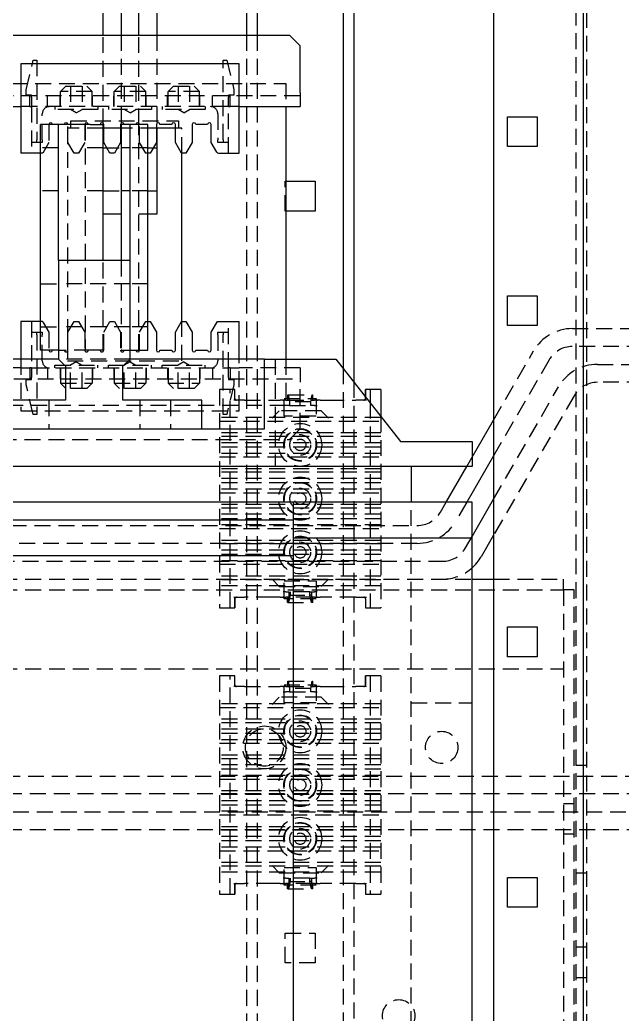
# Model space of a CAD drawing. Header units: millimetres. Extents: x -116965 to 323937, y 291661 to 566926.
# Drawn here: x -11850.1 to -11730, y 325360.9 to 325559.3 of the extents above; entities that cross this region are included whole.
import ezdxf

# ---------------------------------------------------------------- set-up
doc = ezdxf.new("R2010")
doc.units = ezdxf.units.MM
doc.linetypes.add('HIDDEN2', pattern=[4.7625, 3.175, -1.5875])
doc.layers.add('ALPHA', color=255, linetype='Continuous')
doc.layers.add('Pointille_Court', color=40, linetype='HIDDEN2', lineweight=25)

msp = doc.modelspace()

# ---------------------------------------------------------------- linework, layer by layer
at = {"layer": 'ALPHA'}
for p, q in [((-11804.950307, 325645.554828), (-11804.950307, 325556.269113)), ((-11802.80745, 325645.554828), (-11802.80745, 325556.269113)), ((-11785.664593, 325645.554828), (-11785.664593, 325489.800859)), ((-11783.521735, 325645.554828), (-11783.521735, 325487.062764)), ((-11755.664593, 325628.054828), (-11755.664593, 325300.911971)), ((-11737.80745, 325628.054828), (-11737.80745, 325300.911971)), ((-11833.521736, 325556.269113), (-11833.521736, 325585.197685)), ((-11829.950307, 325585.197685), (-11829.950307, 325556.269113)), ((-11826.378879, 325556.269113), (-11826.378879, 325578.054828)), ((-11822.80745, 325578.054828), (-11822.80745, 325556.269113)), ((-12106.378879, 325556.269113), (-11796.378879, 325556.269113)), ((-11796.378879, 325556.269113), (-11794.236022, 325554.126256)), ((-11794.236022, 325544.840542), (-11794.236022, 325554.126256)), ((-11849.950307, 325550.554828), (-11849.950307, 325532.697685)), ((-11806.378879, 325550.554828), (-11849.950307, 325550.554828)), ((-11806.378879, 325532.697685), (-11806.378879, 325550.554828)), ((-11794.236022, 325544.840542), (-11794.236022, 325541.983399)), ((-11888.521736, 325541.983399), (-11849.950307, 325541.983399)), ((-11806.378879, 325541.983399), (-11794.236022, 325541.983399)), ((-11797.093164, 325541.983399), (-11797.093164, 325491.626256)), ((-11752.914593, 325534.019113), (-11752.914593, 325539.947685)), ((-11752.914593, 325539.947685), (-11746.986022, 325539.947685)), ((-11746.986022, 325539.947685), (-11746.986022, 325534.019113)), ((-11846.021736, 325493.411971), (-11846.021736, 325538.411971)), ((-11842.450307, 325538.411971), (-11846.021736, 325538.411971)), ((-11842.450307, 325511.269113), (-11842.450307, 325538.411971)), ((-11840.881236, 325538.411971), (-11842.450307, 325538.411971)), ((-11836.136854, 325538.411971), (-11840.881236, 325538.411971)), ((-11836.136854, 325538.411971), (-11833.521736, 325538.411971)), ((-11833.521736, 325511.269113), (-11833.521736, 325538.411971)), ((-11833.414593, 325537.697685), (-11833.521736, 325537.697685)), ((-11833.414593, 325534.840542), (-11833.414593, 325538.411971)), ((-11830.05745, 325538.411971), (-11830.05745, 325534.840542)), ((-11829.950307, 325537.697685), (-11830.05745, 325537.697685)), ((-11829.950307, 325538.411971), (-11829.950307, 325511.269113)), ((-11829.950307, 325538.411971), (-11829.814662, 325538.411971)), ((-11828.24598, 325538.411971), (-11829.814662, 325538.411971)), ((-11828.164593, 325538.411971), (-11828.24598, 325538.411971)), ((-11824.593164, 325538.411971), (-11828.164593, 325538.411971)), ((-11828.164593, 325511.269113), (-11828.164593, 325538.411971)), ((-11824.593164, 325493.411971), (-11824.593164, 325538.411971)), ((-11822.914593, 325538.411971), (-11822.914593, 325534.840542)), ((-11819.128879, 325537.697685), (-11822.914593, 325537.697685)), ((-11822.80745, 325537.697685), (-11822.80745, 325520.554828)), ((-11819.843164, 325538.411971), (-11822.200307, 325538.411971)), ((-11819.128879, 325534.840542), (-11819.128879, 325538.411971)), ((-11815.771736, 325538.411971), (-11815.771736, 325534.840542)), ((-11812.700307, 325538.411971), (-11815.05745, 325538.411971)), ((-11811.986022, 325534.840542), (-11811.986022, 325538.411971)), ((-11832.177414, 325532.697685), (-11833.414593, 325534.840542)), ((-11830.05745, 325534.840542), (-11831.294629, 325532.697685)), ((-11822.914593, 325534.840542), (-11824.151772, 325532.697685)), ((-11817.8917, 325532.697685), (-11819.128879, 325534.840542)), ((-11815.771736, 325534.840542), (-11817.008915, 325532.697685)), ((-11810.851941, 325532.876256), (-11811.986022, 325534.840542)), ((-11746.986022, 325534.019113), (-11752.914593, 325534.019113)), ((-11846.021736, 325532.697685), (-11849.950307, 325532.697685)), ((-11831.294629, 325532.697685), (-11832.177414, 325532.697685)), ((-11824.151772, 325532.697685), (-11824.593164, 325532.697685)), ((-11817.008915, 325532.697685), (-11817.8917, 325532.697685)), ((-11817.80745, 325499.126256), (-11817.80745, 325532.697685)), ((-11810.542646, 325532.697685), (-11806.378879, 325532.697685)), ((-11797.093164, 325527.090542), (-11791.271735, 325527.090542)), ((-11791.271735, 325527.090542), (-11791.271735, 325521.161971)), ((-11829.950307, 325520.554828), (-11833.521736, 325520.554828)), ((-11822.80745, 325520.554828), (-11824.593164, 325520.554828)), ((-11791.271735, 325521.161971), (-11797.093164, 325521.161971)), ((-11842.450307, 325511.269113), (-11842.450307, 325491.626256)), ((-11828.164593, 325511.269113), (-11842.450307, 325511.269113)), ((-11828.164593, 325491.626256), (-11828.164593, 325511.269113)), ((-11752.914593, 325498.304828), (-11752.914593, 325504.233399)), ((-11752.914593, 325504.233399), (-11746.986022, 325504.233399)), ((-11746.986022, 325504.233399), (-11746.986022, 325498.304828)), ((-11849.950307, 325499.126256), (-11849.950307, 325491.626256)), ((-11846.021736, 325499.126256), (-11849.950307, 325499.126256)), ((-11824.593164, 325499.126256), (-11824.151772, 325499.126256)), ((-11824.151772, 325499.126256), (-11822.914593, 325496.983399)), ((-11819.128879, 325496.983399), (-11817.8917, 325499.126256)), ((-11817.8917, 325499.126256), (-11817.008915, 325499.126256)), ((-11817.008915, 325499.126256), (-11815.771736, 325496.983399)), ((-11811.986022, 325496.983399), (-11810.748842, 325499.126256)), ((-11810.748842, 325499.126256), (-11806.378879, 325499.126256)), ((-11806.378879, 325491.626256), (-11806.378879, 325499.126256)), ((-11746.986022, 325498.304828), (-11752.914593, 325498.304828)), ((-11822.914593, 325496.983399), (-11822.914593, 325493.411971)), ((-11819.128879, 325493.411971), (-11819.128879, 325496.983399)), ((-11815.771736, 325496.983399), (-11815.771736, 325493.411971)), ((-11811.986022, 325493.411971), (-11811.986022, 325496.983399)), ((-11842.450307, 325491.626256), (-11869.236022, 325491.626256)), ((-11842.450307, 325493.411971), (-11846.021736, 325493.411971)), ((-11842.450307, 325491.626256), (-11841.021736, 325490.197685)), ((-11829.593164, 325490.197685), (-11828.164593, 325491.626256)), ((-11828.164593, 325493.411971), (-11824.593164, 325493.411971)), ((-11801.378879, 325491.626256), (-11828.164593, 325491.626256)), ((-11822.200307, 325493.411971), (-11819.843164, 325493.411971)), ((-11815.05745, 325493.411971), (-11812.700307, 325493.411971)), ((-11801.378879, 325477.697685), (-11801.378879, 325491.626256)), ((-11801.378879, 325491.626256), (-11787.093164, 325491.626256)), ((-11787.093164, 325491.626256), (-11774.236022, 325475.197685)), ((-11841.021736, 325490.197685), (-11841.021736, 325483.411971)), ((-11829.593164, 325483.411971), (-11829.593164, 325490.197685)), ((-11781.208343, 325484.106762), (-11781.208343, 325485.554828)), ((-11780.30745, 325485.554828), (-11781.208343, 325485.554828)), ((-11778.164593, 325485.554828), (-11780.30745, 325485.554828)), ((-11780.30745, 325485.554828), (-11780.30745, 325482.955621)), ((-11778.164593, 325485.554828), (-11778.164593, 325480.217526)), ((-11841.021736, 325483.411971), (-11856.736022, 325483.411971)), ((-11813.878879, 325483.411971), (-11829.593164, 325483.411971)), ((-11813.878879, 325477.697685), (-11813.878879, 325483.411971)), ((-11869.236022, 325477.697685), (-11801.378879, 325477.697685)), ((-11759.950307, 325472.020941), (-11755.664593, 325479.444016)), ((-11774.236022, 325475.197685), (-11759.950307, 325475.197685)), ((-11759.950307, 325475.197685), (-11759.950307, 325470.197685)), ((-11755.664593, 325472.301159), (-11761.002965, 325463.054828)), ((-11772.093164, 325470.197685), (-12144.950307, 325470.197685)), ((-11772.093164, 325470.197685), (-11772.093164, 325463.054828)), ((-11759.950307, 325470.197685), (-11772.093164, 325470.197685)), ((-11765.126895, 325463.054828), (-11761.002965, 325470.197685)), ((-11795.664593, 325463.054828), (-12121.378879, 325463.054828)), ((-11759.950307, 325463.054828), (-11795.664593, 325463.054828)), ((-11795.664593, 325463.054828), (-11795.664593, 325455.911971)), ((-11759.950307, 325456.21783), (-11755.664593, 325463.640905)), ((-11759.950307, 325455.911971), (-11759.950307, 325463.054828)), ((-11795.664593, 325459.483399), (-12121.378879, 325459.483399)), ((-11759.950307, 325455.911971), (-11795.664593, 325455.911971)), ((-11795.664593, 325455.911971), (-11795.664593, 325327.340542)), ((-11759.950307, 325327.340542), (-11759.950307, 325455.911971)), ((-11755.664593, 325456.498048), (-11758.168028, 325452.161971)), ((-11795.664593, 325452.340542), (-12121.378879, 325452.340542)), ((-11759.950307, 325447.697685), (-11755.664593, 325447.697685)), ((-11752.914593, 325438.161971), (-11746.986022, 325438.161971)), ((-11752.914593, 325432.233399), (-11752.914593, 325438.161971)), ((-11746.986022, 325438.161971), (-11746.986022, 325432.233399)), ((-11746.986022, 325432.233399), (-11752.914593, 325432.233399)), ((-11752.914593, 325382.233399), (-11752.914593, 325388.161971)), ((-11752.914593, 325388.161971), (-11746.986022, 325388.161971)), ((-11746.986022, 325388.161971), (-11746.986022, 325382.233399)), ((-11746.986022, 325382.233399), (-11752.914593, 325382.233399))]:
    msp.add_line(p, q, dxfattribs=at)
for centre, radius, start, end in [((-11843.986022, 325538.411971), 0.357143, 0, 180), ((-11840.914593, 325538.411971), 0.357143, 0, 180), ((-11836.843164, 325538.411971), 0.357143, 0, 180), ((-11833.771736, 325538.411971), 0.357143, 0, 180), ((-11829.700307, 325538.411971), 0.357143, 0, 180), ((-11826.628879, 325538.411971), 0.357143, 0, 180), ((-11822.55745, 325538.411971), 0.357143, 0, 180), ((-11819.486022, 325538.411971), 0.357143, 0, 180), ((-11815.414593, 325538.411971), 0.357143, 0, 180), ((-11812.343164, 325538.411971), 0.357143, 0, 180), ((-11810.542646, 325533.054828), 0.357143, 210, 270), ((-11843.986022, 325493.411971), 0.357143, 180, 0), ((-11826.628879, 325493.411971), 0.357143, 180, 0), ((-11822.55745, 325493.411971), 0.357143, 180, 0), ((-11819.486022, 325493.411971), 0.357143, 180, 0), ((-11815.414593, 325493.411971), 0.357143, 180, 0), ((-11812.343164, 325493.411971), 0.357143, 180, 0), ((-11765.900398, 325456.626256), 8.928571, 311.79060029, 330)]:
    msp.add_arc(centre, radius, start, end, dxfattribs=at)
at = {"layer": 'Pointille_Court'}
for p, q in [((-11739.236022, 325628.054828), (-11739.236022, 325358.054828)), ((-11737.093164, 325271.983399), (-11737.093164, 325626.983399)), ((-11833.521736, 325538.411971), (-11833.521736, 325556.269113)), ((-11829.950307, 325556.269113), (-11829.950307, 325538.411971)), ((-11826.378879, 325538.411971), (-11826.378879, 325556.269113)), ((-11822.80745, 325556.269113), (-11822.80745, 325537.697685)), ((-11804.950307, 325556.269113), (-11804.950307, 325253.411971)), ((-11802.80745, 325556.269113), (-11802.80745, 325253.411971)), ((-11848.878879, 325545.340542), (-11847.450307, 325551.269113)), ((-11847.450307, 325551.269113), (-11846.736022, 325551.269113)), ((-11846.736022, 325551.269113), (-11846.736022, 325535.346193)), ((-11809.593164, 325535.352986), (-11809.593164, 325551.269113)), ((-11809.593164, 325551.269113), (-11808.878879, 325551.269113)), ((-11808.878879, 325551.269113), (-11807.450307, 325545.340542)), ((-11861.378879, 325546.626256), (-11797.093164, 325546.626256)), ((-11848.878879, 325544.269113), (-11848.878879, 325545.340542)), ((-11840.950307, 325546.090542), (-11842.021736, 325545.019113)), ((-11842.021736, 325541.983399), (-11842.021736, 325545.019113)), ((-11835.736022, 325545.019113), (-11842.021736, 325545.019113)), ((-11840.950307, 325546.090542), (-11836.80745, 325546.090542)), ((-11840.021736, 325546.090542), (-11840.021736, 325541.983399)), ((-11837.736022, 325546.090542), (-11837.736022, 325541.983399)), ((-11836.80745, 325546.090542), (-11835.736022, 325545.019113)), ((-11835.736022, 325541.983399), (-11835.736022, 325545.019113)), ((-11830.236022, 325546.090542), (-11831.30745, 325545.019113)), ((-11831.30745, 325541.983399), (-11831.30745, 325545.019113)), ((-11825.021736, 325545.019113), (-11831.30745, 325545.019113)), ((-11830.236022, 325546.090542), (-11826.093164, 325546.090542)), ((-11829.30745, 325546.090542), (-11829.30745, 325541.983399)), ((-11827.021736, 325546.090542), (-11827.021736, 325541.983399)), ((-11826.093164, 325546.090542), (-11825.021736, 325545.019113)), ((-11825.021736, 325541.983399), (-11825.021736, 325545.019113)), ((-11819.521736, 325546.090542), (-11820.593164, 325545.019113)), ((-11820.593164, 325541.983399), (-11820.593164, 325545.019113)), ((-11814.30745, 325545.019113), (-11820.593164, 325545.019113)), ((-11819.521736, 325546.090542), (-11815.378879, 325546.090542)), ((-11818.593164, 325546.090542), (-11818.593164, 325541.983399)), ((-11816.30745, 325546.090542), (-11816.30745, 325541.983399)), ((-11815.378879, 325546.090542), (-11814.30745, 325545.019113)), ((-11814.30745, 325541.983399), (-11814.30745, 325545.019113)), ((-11807.450307, 325545.340542), (-11807.450307, 325544.269113)), ((-11797.093164, 325546.626256), (-11797.093164, 325541.983399)), ((-11794.236022, 325544.126256), (-12108.521736, 325544.126256)), ((-11847.80745, 325544.269113), (-11848.878879, 325544.269113)), ((-11848.164593, 325541.983399), (-11848.164593, 325544.126256)), ((-11847.80745, 325543.902267), (-11847.80745, 325544.269113)), ((-11847.80745, 325543.902267), (-11847.80745, 325541.983399)), ((-11844.593164, 325541.983399), (-11844.593164, 325544.126256)), ((-11842.093164, 325541.983399), (-11842.093164, 325544.126256)), ((-11835.664593, 325541.983399), (-11835.664593, 325544.126256)), ((-11831.378879, 325541.983399), (-11831.378879, 325544.126256)), ((-11824.950307, 325541.983399), (-11824.950307, 325544.126256)), ((-11820.664593, 325541.983399), (-11820.664593, 325544.126256)), ((-11814.236022, 325541.983399), (-11814.236022, 325544.126256)), ((-11811.736022, 325541.983399), (-11811.736022, 325544.126256)), ((-11807.450307, 325544.269113), (-11808.521736, 325544.269113)), ((-11808.521736, 325544.269113), (-11808.521736, 325543.902267)), ((-11808.521736, 325541.983399), (-11808.521736, 325543.902267)), ((-11808.164593, 325541.983399), (-11808.164593, 325544.126256)), ((-11848.164593, 325541.983399), (-11849.950307, 325541.983399)), ((-11848.164593, 325541.983399), (-11848.139347, 325541.983399)), ((-11848.139347, 325541.983399), (-11847.80745, 325541.983399)), ((-11847.80745, 325541.983399), (-11847.80745, 325532.697685)), ((-11808.521736, 325541.983399), (-11847.80745, 325541.983399)), ((-11843.164593, 325541.983399), (-11843.164593, 325541.447685)), ((-11834.593164, 325541.447685), (-11843.164593, 325541.447685)), ((-11838.878879, 325540.760987), (-11840.021736, 325541.447685)), ((-11838.878879, 325540.760987), (-11837.736022, 325541.447685)), ((-11834.593164, 325541.983399), (-11834.593164, 325541.447685)), ((-11832.450307, 325541.983399), (-11832.450307, 325541.447685)), ((-11823.878879, 325541.447685), (-11832.450307, 325541.447685)), ((-11828.164593, 325540.760987), (-11829.30745, 325541.447685)), ((-11828.164593, 325540.760987), (-11827.021736, 325541.447685)), ((-11823.878879, 325541.983399), (-11823.878879, 325541.447685)), ((-11821.736022, 325541.983399), (-11821.736022, 325541.447685)), ((-11813.164593, 325541.447685), (-11821.736022, 325541.447685)), ((-11817.450307, 325540.760987), (-11818.593164, 325541.447685)), ((-11817.450307, 325540.760987), (-11816.30745, 325541.447685)), ((-11813.164593, 325541.983399), (-11813.164593, 325541.447685)), ((-11808.521736, 325532.697685), (-11808.521736, 325541.983399)), ((-11808.521736, 325541.983399), (-11808.189839, 325541.983399)), ((-11808.189839, 325541.983399), (-11808.164593, 325541.983399)), ((-11806.378879, 325541.983399), (-11808.164593, 325541.983399)), ((-11845.664593, 325535.35756), (-11845.664593, 325540.554828)), ((-11839.950307, 325537.697685), (-11839.950307, 325539.126256)), ((-11839.950307, 325539.126256), (-11818.521736, 325539.126256)), ((-11818.521736, 325539.126256), (-11818.521736, 325537.697685)), ((-11810.664593, 325540.554828), (-11810.664593, 325535.35756)), ((-11844.343164, 325538.411971), (-11844.343164, 325534.840542)), ((-11839.950307, 325537.697685), (-11840.664593, 325537.697685)), ((-11840.664593, 325537.697685), (-11840.664593, 325491.269113)), ((-11840.55745, 325534.840542), (-11840.55745, 325538.411971)), ((-11833.521736, 325537.697685), (-11839.950307, 325537.697685)), ((-11837.200307, 325538.411971), (-11837.200307, 325534.840542)), ((-11837.093164, 325538.411971), (-11837.093164, 325493.411971)), ((-11830.05745, 325537.697685), (-11833.414593, 325537.697685)), ((-11822.914593, 325537.697685), (-11829.950307, 325537.697685)), ((-11826.378879, 325493.411971), (-11826.378879, 325538.411971)), ((-11826.271736, 325534.840542), (-11826.271736, 325538.411971)), ((-11818.521736, 325537.697685), (-11819.128879, 325537.697685)), ((-11817.80745, 325537.697685), (-11818.521736, 325537.697685)), ((-11817.80745, 325532.697685), (-11817.80745, 325537.697685)), ((-11846.736022, 325534.840542), (-11846.736022, 325535.346193)), ((-11845.664593, 325535.35756), (-11845.664593, 325534.840542)), ((-11810.664593, 325534.840542), (-11810.664593, 325535.35756)), ((-11809.593164, 325535.352986), (-11809.593164, 325534.840542)), ((-11845.664593, 325534.840542), (-11847.80745, 325534.840542)), ((-11842.450307, 325533.769113), (-11846.021736, 325533.769113)), ((-11844.343164, 325534.840542), (-11845.580344, 325532.697685)), ((-11839.320271, 325532.697685), (-11840.55745, 325534.840542)), ((-11837.200307, 325534.840542), (-11838.437486, 325532.697685)), ((-11833.521736, 325533.769113), (-11837.093164, 325533.769113)), ((-11833.521736, 325533.769113), (-11829.950307, 325533.769113)), ((-11828.164593, 325533.769113), (-11829.950307, 325533.769113)), ((-11824.593164, 325533.769113), (-11828.164593, 325533.769113)), ((-11825.034557, 325532.697685), (-11826.271736, 325534.840542)), ((-11824.593164, 325533.769113), (-11822.80745, 325533.769113)), ((-11808.521736, 325534.840542), (-11810.664593, 325534.840542)), ((-11845.580344, 325532.697685), (-11846.021736, 325532.697685)), ((-11838.437486, 325532.697685), (-11839.320271, 325532.697685)), ((-11824.593164, 325532.697685), (-11825.034557, 325532.697685)), ((-11842.450307, 325525.197685), (-11846.021736, 325525.197685)), ((-11833.521736, 325525.197685), (-11837.093164, 325525.197685)), ((-11833.521736, 325525.197685), (-11829.950307, 325525.197685)), ((-11828.164593, 325525.197685), (-11829.950307, 325525.197685)), ((-11824.593164, 325525.197685), (-11828.164593, 325525.197685)), ((-11824.593164, 325525.197685), (-11822.80745, 325525.197685)), ((-11797.200307, 325527.090542), (-11797.093164, 325527.090542)), ((-11797.200307, 325521.161971), (-11797.200307, 325527.090542)), ((-11824.593164, 325520.554828), (-11826.378879, 325520.554828)), ((-11797.093164, 325521.161971), (-11797.200307, 325521.161971)), ((-11833.521736, 325493.411971), (-11833.521736, 325511.269113)), ((-11829.950307, 325511.269113), (-11829.950307, 325493.411971)), ((-11846.021736, 325506.626256), (-11842.450307, 325506.626256)), ((-11828.164593, 325506.626256), (-11842.450307, 325506.626256)), ((-11824.593164, 325506.626256), (-11828.164593, 325506.626256)), ((-11847.80745, 325499.126256), (-11847.80745, 325489.840542)), ((-11845.78654, 325499.126256), (-11846.021736, 325499.126256)), ((-11846.021736, 325498.054828), (-11842.450307, 325498.054828)), ((-11845.477245, 325498.947685), (-11844.343164, 325496.983399)), ((-11828.164593, 325498.054828), (-11842.450307, 325498.054828)), ((-11840.55745, 325496.983399), (-11839.320271, 325499.126256)), ((-11839.320271, 325499.126256), (-11838.437486, 325499.126256)), ((-11838.437486, 325499.126256), (-11837.200307, 325496.983399)), ((-11833.414593, 325496.983399), (-11832.177414, 325499.126256)), ((-11832.177414, 325499.126256), (-11831.294629, 325499.126256)), ((-11831.294629, 325499.126256), (-11830.05745, 325496.983399)), ((-11824.593164, 325498.054828), (-11828.164593, 325498.054828)), ((-11826.271736, 325496.983399), (-11825.034557, 325499.126256)), ((-11825.034557, 325499.126256), (-11824.593164, 325499.126256)), ((-11817.80745, 325491.269113), (-11817.80745, 325499.126256)), ((-11808.521736, 325489.840542), (-11808.521736, 325499.126256)), ((-11739.970919, 325497.697685), (-11716.378879, 325497.697685)), ((-11847.80745, 325496.983399), (-11845.664593, 325496.983399)), ((-11846.736022, 325496.470955), (-11846.736022, 325496.983399)), ((-11846.736022, 325496.470955), (-11846.736022, 325480.554828)), ((-11845.664593, 325496.983399), (-11845.664593, 325496.466381)), ((-11845.664593, 325491.269113), (-11845.664593, 325496.466381)), ((-11844.343164, 325496.983399), (-11844.343164, 325493.411971)), ((-11840.55745, 325493.411971), (-11840.55745, 325496.983399)), ((-11837.200307, 325496.983399), (-11837.200307, 325493.411971)), ((-11833.414593, 325493.411971), (-11833.414593, 325496.983399)), ((-11830.05745, 325496.983399), (-11830.05745, 325493.411971)), ((-11826.271736, 325493.411971), (-11826.271736, 325496.983399)), ((-11810.664593, 325496.983399), (-11808.521736, 325496.983399)), ((-11810.664593, 325496.466381), (-11810.664593, 325496.983399)), ((-11810.664593, 325496.466381), (-11810.664593, 325491.269113)), ((-11809.593164, 325496.983399), (-11809.593164, 325496.477749)), ((-11809.593164, 325480.554828), (-11809.593164, 325496.477749)), ((-11716.378879, 325494.126256), (-11739.970919, 325494.126256)), ((-11849.950307, 325491.626256), (-11849.950307, 325481.269113)), ((-11842.450307, 325493.411971), (-11840.881236, 325493.411971)), ((-11828.164593, 325491.626256), (-11842.450307, 325491.626256)), ((-11836.136854, 325493.411971), (-11840.881236, 325493.411971)), ((-11833.521736, 325493.411971), (-11836.136854, 325493.411971)), ((-11829.814662, 325493.411971), (-11829.950307, 325493.411971)), ((-11829.814662, 325493.411971), (-11828.24598, 325493.411971)), ((-11828.24598, 325493.411971), (-11828.164593, 325493.411971)), ((-11806.378879, 325481.269113), (-11806.378879, 325491.626256)), ((-11799.236022, 325491.626256), (-11799.236022, 325470.197685)), ((-11797.093164, 325491.626256), (-11797.093164, 325482.340542)), ((-11755.664593, 325479.444016), (-11747.703289, 325493.233399)), ((-11744.610341, 325491.447685), (-11755.664593, 325472.301159)), ((-11849.950307, 325489.840542), (-11888.521736, 325489.840542)), ((-11849.950307, 325489.840542), (-11848.164593, 325489.840542)), ((-11848.139347, 325489.840542), (-11848.164593, 325489.840542)), ((-11848.164593, 325489.840542), (-11848.164593, 325487.697685)), ((-11847.80745, 325489.840542), (-11848.139347, 325489.840542)), ((-11847.80745, 325489.840542), (-11847.80745, 325487.921674)), ((-11847.80745, 325489.840542), (-11808.521736, 325489.840542)), ((-11844.593164, 325489.840542), (-11844.593164, 325487.697685)), ((-11843.164593, 325489.840542), (-11843.164593, 325490.376256)), ((-11843.164593, 325490.376256), (-11834.593164, 325490.376256)), ((-11842.093164, 325489.840542), (-11842.093164, 325487.697685)), ((-11842.021736, 325489.840542), (-11842.021736, 325486.804828)), ((-11840.664593, 325491.269113), (-11817.80745, 325491.269113)), ((-11838.878879, 325491.062954), (-11840.021736, 325490.376256)), ((-11840.021736, 325485.733399), (-11840.021736, 325489.840542)), ((-11838.878879, 325491.062954), (-11837.736022, 325490.376256)), ((-11837.736022, 325485.733399), (-11837.736022, 325489.840542)), ((-11835.736022, 325489.840542), (-11835.736022, 325486.804828)), ((-11835.664593, 325489.840542), (-11835.664593, 325487.697685)), ((-11834.593164, 325489.840542), (-11834.593164, 325490.376256)), ((-11832.450307, 325489.840542), (-11832.450307, 325490.376256)), ((-11832.450307, 325490.376256), (-11823.878879, 325490.376256)), ((-11831.378879, 325489.840542), (-11831.378879, 325487.697685)), ((-11831.30745, 325489.840542), (-11831.30745, 325486.804828)), ((-11828.164593, 325491.062954), (-11829.30745, 325490.376256)), ((-11829.30745, 325485.733399), (-11829.30745, 325489.840542)), ((-11828.164593, 325491.062954), (-11827.021736, 325490.376256)), ((-11827.021736, 325485.733399), (-11827.021736, 325489.840542)), ((-11825.021736, 325489.840542), (-11825.021736, 325486.804828)), ((-11824.950307, 325489.840542), (-11824.950307, 325487.697685)), ((-11823.878879, 325489.840542), (-11823.878879, 325490.376256)), ((-11821.736022, 325489.840542), (-11821.736022, 325490.376256)), ((-11821.736022, 325490.376256), (-11813.164593, 325490.376256)), ((-11820.664593, 325489.840542), (-11820.664593, 325487.697685)), ((-11820.593164, 325489.840542), (-11820.593164, 325486.804828)), ((-11817.450307, 325491.062954), (-11818.593164, 325490.376256)), ((-11818.593164, 325485.733399), (-11818.593164, 325489.840542)), ((-11817.450307, 325491.062954), (-11816.30745, 325490.376256)), ((-11816.30745, 325485.733399), (-11816.30745, 325489.840542)), ((-11814.30745, 325489.840542), (-11814.30745, 325486.804828)), ((-11814.236022, 325489.840542), (-11814.236022, 325487.697685)), ((-11813.164593, 325489.840542), (-11813.164593, 325490.376256)), ((-11811.736022, 325489.840542), (-11811.736022, 325487.697685)), ((-11808.189839, 325489.840542), (-11808.521736, 325489.840542)), ((-11808.521736, 325487.921674), (-11808.521736, 325489.840542)), ((-11808.164593, 325489.840542), (-11808.189839, 325489.840542)), ((-11808.164593, 325489.840542), (-11806.378879, 325489.840542)), ((-11808.164593, 325489.840542), (-11808.164593, 325487.697685)), ((-11794.236022, 325489.840542), (-11806.378879, 325489.840542)), ((-11794.236022, 325489.840542), (-11794.236022, 325486.983399)), ((-11785.664593, 325489.800859), (-11785.664593, 325253.411971)), ((-11734.970919, 325490.554828), (-11716.378879, 325490.554828)), ((-12108.521736, 325487.697685), (-11794.236022, 325487.697685)), ((-11848.878879, 325487.554828), (-11847.80745, 325487.554828)), ((-11848.878879, 325486.483399), (-11848.878879, 325487.554828)), ((-11847.80745, 325487.554828), (-11847.80745, 325487.921674)), ((-11808.521736, 325487.921674), (-11808.521736, 325487.554828)), ((-11808.521736, 325487.554828), (-11807.450307, 325487.554828)), ((-11807.450307, 325487.554828), (-11807.450307, 325486.483399)), ((-11847.450307, 325480.554828), (-11848.878879, 325486.483399)), ((-11840.950307, 325485.733399), (-11842.021736, 325486.804828)), ((-11842.021736, 325486.804828), (-11835.736022, 325486.804828)), ((-11836.80745, 325485.733399), (-11840.950307, 325485.733399)), ((-11836.80745, 325485.733399), (-11835.736022, 325486.804828)), ((-11830.236022, 325485.733399), (-11831.30745, 325486.804828)), ((-11831.30745, 325486.804828), (-11825.021736, 325486.804828)), ((-11826.093164, 325485.733399), (-11830.236022, 325485.733399)), ((-11826.093164, 325485.733399), (-11825.021736, 325486.804828)), ((-11819.521736, 325485.733399), (-11820.593164, 325486.804828)), ((-11820.593164, 325486.804828), (-11814.30745, 325486.804828)), ((-11815.378879, 325485.733399), (-11819.521736, 325485.733399)), ((-11815.378879, 325485.733399), (-11814.30745, 325486.804828)), ((-11810.30745, 325485.554828), (-11810.30745, 325441.983399)), ((-11808.164593, 325485.554828), (-11810.30745, 325485.554828)), ((-11807.450307, 325486.483399), (-11808.878879, 325480.554828)), ((-11808.164593, 325441.983399), (-11808.164593, 325485.554828)), ((-11807.263699, 325485.554828), (-11808.164593, 325485.554828)), ((-11807.264593, 325483.769113), (-11807.264593, 325485.554828)), ((-11807.263699, 325483.743867), (-11807.263699, 325485.554828)), ((-11794.236022, 325477.697685), (-11794.236022, 325486.983399)), ((-11783.521735, 325487.062764), (-11783.521735, 325253.411971)), ((-11781.20745, 325485.554828), (-11781.20745, 325483.769113)), ((-11755.664593, 325463.640905), (-11742.703289, 325486.090542)), ((-11716.378879, 325486.983399), (-11734.970919, 325486.983399)), ((-11807.263699, 325483.411971), (-11807.263699, 325483.743867)), ((-11797.450307, 325483.769113), (-11791.021735, 325483.769113)), ((-11797.450307, 325480.197685), (-11797.450307, 325483.769113)), ((-11796.683226, 325483.411971), (-11796.683226, 325484.483399)), ((-11796.683226, 325484.483399), (-11796.636642, 325484.483399)), ((-11796.636642, 325484.483399), (-11791.8354, 325484.483399)), ((-11796.636642, 325484.483399), (-11796.378878, 325483.054828)), ((-11792.093164, 325483.054828), (-11791.8354, 325484.483399)), ((-11791.8354, 325484.483399), (-11791.788816, 325484.483399)), ((-11791.788816, 325484.483399), (-11791.788816, 325483.411971)), ((-11791.021735, 325483.769113), (-11791.021735, 325480.197685)), ((-11781.208343, 325483.743867), (-11781.208343, 325484.106762)), ((-11781.208343, 325483.411971), (-11781.208343, 325483.743867)), ((-11739.610341, 325484.304828), (-11755.664593, 325456.498048)), ((-11797.093164, 325482.340542), (-11861.378879, 325482.340542)), ((-11844.378879, 325483.411971), (-11844.378879, 325477.697685)), ((-11826.236022, 325483.411971), (-11826.236022, 325477.697685)), ((-11820.093164, 325483.411971), (-11820.093164, 325477.697685)), ((-11805.334262, 325483.411971), (-11807.46538, 325483.411971)), ((-11805.334262, 325483.411971), (-11799.850725, 325483.411971)), ((-11799.850725, 325483.411971), (-11798.423024, 325483.411971)), ((-11798.423024, 325483.411971), (-11798.23979, 325483.411971)), ((-11797.704402, 325483.411971), (-11798.23979, 325483.411971)), ((-11797.704402, 325483.411971), (-11797.606092, 325483.411971)), ((-11797.070884, 325483.411971), (-11797.606092, 325483.411971)), ((-11797.093164, 325482.340542), (-11797.070884, 325482.340542)), ((-11797.070884, 325483.411971), (-11796.683226, 325483.411971)), ((-11796.378878, 325482.340542), (-11797.070884, 325482.340542)), ((-11796.683226, 325483.411971), (-11791.788816, 325483.411971)), ((-11792.093164, 325483.054828), (-11796.378878, 325483.054828)), ((-11796.378878, 325483.054828), (-11796.378878, 325482.340542)), ((-11796.378878, 325482.340542), (-11792.093164, 325482.340542)), ((-11792.093164, 325482.340542), (-11792.093164, 325483.054828)), ((-11791.401158, 325482.340542), (-11792.093164, 325482.340542)), ((-11791.788816, 325483.411971), (-11791.401158, 325483.411971)), ((-11790.86595, 325483.411971), (-11791.401158, 325483.411971)), ((-11791.401158, 325482.340542), (-11790.86595, 325482.340542)), ((-11790.86595, 325483.411971), (-11790.76764, 325483.411971)), ((-11790.232252, 325483.411971), (-11790.76764, 325483.411971)), ((-11790.232252, 325483.411971), (-11790.049019, 325483.411971)), ((-11790.049019, 325483.411971), (-11788.621317, 325483.411971)), ((-11788.621317, 325483.411971), (-11783.13778, 325483.411971)), ((-11781.006662, 325483.411971), (-11783.13778, 325483.411971)), ((-11780.30745, 325482.955621), (-11780.30745, 325441.983399)), ((-11849.950307, 325481.269113), (-11806.378879, 325481.269113)), ((-11846.736022, 325480.554828), (-11847.450307, 325480.554828)), ((-11778.164593, 325479.947685), (-11810.30745, 325479.947685)), ((-11808.878879, 325480.554828), (-11809.593164, 325480.554828)), ((-11798.423024, 325481.268243), (-11799.850725, 325479.840542)), ((-11790.05076, 325481.269113), (-11798.421283, 325481.269113)), ((-11791.021735, 325480.197685), (-11797.450307, 325480.197685)), ((-11788.621317, 325479.840542), (-11790.049019, 325481.268243)), ((-11778.164593, 325480.217526), (-11778.164593, 325441.983399)), ((-11810.30745, 325479.233399), (-11778.164593, 325479.233399)), ((-11794.236022, 325477.697685), (-11796.378879, 325475.554828)), ((-11778.164593, 325476.876256), (-11810.30745, 325476.876256)), ((-11778.164593, 325476.161971), (-11810.30745, 325476.161971)), ((-12106.378879, 325475.554828), (-11796.378879, 325475.554828)), ((-11778.164593, 325474.924791), (-11810.30745, 325474.924791)), ((-11778.164593, 325474.042007), (-11810.30745, 325474.042007)), ((-11778.164593, 325472.804828), (-11810.30745, 325472.804828)), ((-11810.30745, 325472.090542), (-11778.164593, 325472.090542)), ((-11761.002965, 325470.197685), (-11759.950307, 325472.020941)), ((-11778.164593, 325469.733399), (-11810.30745, 325469.733399)), ((-11778.164593, 325469.019113), (-11810.30745, 325469.019113)), ((-11778.164593, 325467.781934), (-11810.30745, 325467.781934)), ((-11778.164593, 325466.89915), (-11810.30745, 325466.89915)), ((-11778.164593, 325465.661971), (-11810.30745, 325465.661971)), ((-11810.30745, 325464.947685), (-11778.164593, 325464.947685)), ((-11778.164593, 325462.590542), (-11810.30745, 325462.590542)), ((-11778.164593, 325461.876256), (-11810.30745, 325461.876256)), ((-11772.093164, 325320.197685), (-11772.093164, 325463.054828)), ((-11766.260976, 325461.090542), (-11765.126895, 325463.054828)), ((-11761.002965, 325463.054828), (-11763.168028, 325459.304828)), ((-11778.164593, 325460.639077), (-11810.30745, 325460.639077)), ((-11778.164593, 325459.756293), (-11810.30745, 325459.756293)), ((-11899.593164, 325458.411971), (-11770.900398, 325458.411971)), ((-11778.164593, 325458.519113), (-11810.30745, 325458.519113)), ((-11810.30745, 325457.804828), (-11778.164593, 325457.804828)), ((-11761.260976, 325453.947685), (-11759.950307, 325456.21783)), ((-11770.900398, 325454.840542), (-11899.593164, 325454.840542)), ((-11778.164593, 325455.447685), (-11810.30745, 325455.447685)), ((-11778.164593, 325454.733399), (-11810.30745, 325454.733399)), ((-11778.164593, 325453.49622), (-11810.30745, 325453.49622)), ((-11778.164593, 325452.613435), (-11810.30745, 325452.613435)), ((-11906.736022, 325451.269113), (-11765.900398, 325451.269113)), ((-11778.164593, 325451.376256), (-11810.30745, 325451.376256)), ((-11810.30745, 325450.661971), (-11778.164593, 325450.661971)), ((-11778.164593, 325448.304828), (-11810.30745, 325448.304828)), ((-12168.164593, 325447.697685), (-11759.950307, 325447.697685)), ((-11778.164593, 325447.590542), (-11810.30745, 325447.590542)), ((-11778.164593, 325446.353363), (-11810.30745, 325446.353363)), ((-11799.850725, 325447.697685), (-11798.423024, 325446.269984)), ((-11798.421283, 325446.269113), (-11790.05076, 325446.269113)), ((-11797.450307, 325447.340542), (-11791.021735, 325447.340542)), ((-11797.450307, 325443.769113), (-11797.450307, 325447.340542)), ((-11791.021735, 325447.340542), (-11791.021735, 325443.769113)), ((-11790.049019, 325446.269984), (-11788.621317, 325447.697685)), ((-11755.664593, 325447.697685), (-11741.736022, 325447.697685)), ((-11741.736022, 325445.554828), (-11741.736022, 325447.697685)), ((-12168.164593, 325445.554828), (-11741.736022, 325445.554828)), ((-11807.46538, 325444.126256), (-11805.334262, 325444.126256)), ((-11807.263699, 325443.79436), (-11807.263699, 325444.126256)), ((-11799.850725, 325444.126256), (-11805.334262, 325444.126256)), ((-11798.423024, 325444.126256), (-11799.850725, 325444.126256)), ((-11798.23979, 325444.126256), (-11798.423024, 325444.126256)), ((-11798.23979, 325444.126256), (-11797.704402, 325444.126256)), ((-11797.610372, 325444.126256), (-11797.704402, 325444.126256)), ((-11797.074989, 325445.197685), (-11797.610372, 325445.197685)), ((-11797.610372, 325444.126256), (-11797.074989, 325444.126256)), ((-11797.074989, 325445.197685), (-11796.515492, 325445.197685)), ((-11796.76163, 325444.126256), (-11797.074989, 325444.126256)), ((-11796.76163, 325443.054828), (-11796.76163, 325444.126256)), ((-11791.908835, 325444.126256), (-11796.76163, 325444.126256)), ((-11796.515492, 325444.483399), (-11796.723956, 325443.054828)), ((-11796.563207, 325444.126256), (-11796.563207, 325443.054828)), ((-11796.515492, 325445.197685), (-11796.515492, 325444.483399)), ((-11792.302288, 325445.197685), (-11796.515492, 325445.197685)), ((-11796.515492, 325444.483399), (-11792.302288, 325444.483399)), ((-11796.502985, 325443.054828), (-11796.169755, 325444.483399)), ((-11796.169755, 325444.483399), (-11796.169755, 325445.197685)), ((-11792.302288, 325444.483399), (-11792.302288, 325445.197685)), ((-11792.302288, 325445.197685), (-11791.4073, 325445.197685)), ((-11791.956551, 325444.483399), (-11792.302288, 325444.483399)), ((-11791.969057, 325443.054828), (-11792.302288, 325444.483399)), ((-11791.956551, 325445.197685), (-11791.956551, 325444.483399)), ((-11791.956551, 325444.483399), (-11791.748086, 325443.054828)), ((-11791.4073, 325444.126256), (-11791.908835, 325444.126256)), ((-11791.908835, 325444.126256), (-11791.908835, 325443.054828)), ((-11791.710412, 325443.054828), (-11791.710412, 325444.126256)), ((-11790.87243, 325445.197685), (-11791.4073, 325445.197685)), ((-11791.4073, 325444.126256), (-11790.87243, 325444.126256)), ((-11790.86167, 325445.197685), (-11790.87243, 325445.197685)), ((-11790.76764, 325444.126256), (-11790.87243, 325444.126256)), ((-11790.76764, 325444.126256), (-11790.232252, 325444.126256)), ((-11790.049019, 325444.126256), (-11790.232252, 325444.126256)), ((-11788.621317, 325444.126256), (-11790.049019, 325444.126256)), ((-11783.13778, 325444.126256), (-11788.621317, 325444.126256)), ((-11783.13778, 325444.126256), (-11781.006662, 325444.126256)), ((-11781.208343, 325443.79436), (-11781.208343, 325444.126256)), ((-11741.736022, 325445.554828), (-11741.736022, 325274.483399)), ((-11739.593164, 325445.554828), (-11741.736022, 325445.554828)), ((-11739.593164, 325358.054828), (-11739.593164, 325445.554828)), ((-11810.30745, 325441.983399), (-11808.164593, 325441.983399)), ((-11808.164593, 325441.983399), (-11807.263699, 325441.983399)), ((-11807.264593, 325441.983399), (-11807.264593, 325443.769113)), ((-11807.263699, 325443.79436), (-11807.263699, 325441.983399)), ((-11791.021735, 325443.769113), (-11797.450307, 325443.769113)), ((-11796.723956, 325443.054828), (-11796.76163, 325443.054828)), ((-11796.723956, 325443.054828), (-11791.969057, 325443.054828)), ((-11791.908835, 325443.054828), (-11791.969057, 325443.054828)), ((-11791.710412, 325443.054828), (-11791.908835, 325443.054828)), ((-11781.208343, 325443.79436), (-11781.208343, 325441.983399)), ((-11781.208343, 325441.983399), (-11780.30745, 325441.983399)), ((-11781.20745, 325443.769113), (-11781.20745, 325441.983399)), ((-11780.30745, 325441.983399), (-11778.164593, 325441.983399)), ((-12168.164593, 325429.840542), (-11741.736022, 325429.840542)), ((-11810.30745, 325428.411971), (-11810.30745, 325384.840542)), ((-11808.164593, 325428.411971), (-11810.30745, 325428.411971)), ((-11808.164593, 325384.840542), (-11808.164593, 325428.411971)), ((-11807.263699, 325428.411971), (-11808.164593, 325428.411971)), ((-11807.264593, 325426.626256), (-11807.264593, 325428.411971)), ((-11807.263699, 325426.60101), (-11807.263699, 325428.411971)), ((-11781.208343, 325426.60101), (-11781.208343, 325428.411971)), ((-11780.30745, 325428.411971), (-11781.208343, 325428.411971)), ((-11781.20745, 325428.411971), (-11781.20745, 325426.626256)), ((-11778.164593, 325428.411971), (-11780.30745, 325428.411971)), ((-11780.30745, 325428.411971), (-11780.30745, 325384.840542)), ((-11778.164593, 325428.411971), (-11778.164593, 325384.840542)), ((-11805.334262, 325426.269113), (-11807.46538, 325426.269113)), ((-11807.263699, 325426.269113), (-11807.263699, 325426.60101)), ((-11805.334262, 325426.269113), (-11799.850725, 325426.269113)), ((-11799.850725, 325426.269113), (-11798.423024, 325426.269113)), ((-11798.423024, 325426.269113), (-11798.23979, 325426.269113)), ((-11797.704402, 325426.269113), (-11798.23979, 325426.269113)), ((-11797.704402, 325426.269113), (-11797.606092, 325426.269113)), ((-11797.070884, 325426.269113), (-11797.606092, 325426.269113)), ((-11797.450307, 325426.626256), (-11791.021735, 325426.626256)), ((-11797.450307, 325423.054828), (-11797.450307, 325426.626256)), ((-11797.070884, 325426.269113), (-11796.683226, 325426.269113)), ((-11796.683226, 325426.269113), (-11796.683226, 325427.340542)), ((-11796.683226, 325427.340542), (-11796.636642, 325427.340542)), ((-11796.683226, 325426.269113), (-11791.788816, 325426.269113)), ((-11796.636642, 325427.340542), (-11791.8354, 325427.340542)), ((-11796.636642, 325427.340542), (-11796.378878, 325425.911971)), ((-11792.093164, 325425.911971), (-11791.8354, 325427.340542)), ((-11791.8354, 325427.340542), (-11791.788816, 325427.340542)), ((-11791.788816, 325427.340542), (-11791.788816, 325426.269113)), ((-11791.788816, 325426.269113), (-11791.401158, 325426.269113)), ((-11790.86595, 325426.269113), (-11791.401158, 325426.269113)), ((-11791.021735, 325426.626256), (-11791.021735, 325423.054828)), ((-11790.86595, 325426.269113), (-11790.76764, 325426.269113)), ((-11790.232252, 325426.269113), (-11790.76764, 325426.269113)), ((-11790.232252, 325426.269113), (-11790.049019, 325426.269113)), ((-11790.049019, 325426.269113), (-11788.621317, 325426.269113)), ((-11788.621317, 325426.269113), (-11783.13778, 325426.269113)), ((-11781.006662, 325426.269113), (-11783.13778, 325426.269113)), ((-11781.208343, 325426.269113), (-11781.208343, 325426.60101)), ((-11798.423024, 325424.125386), (-11799.850725, 325422.697685)), ((-11790.05076, 325424.126256), (-11798.421283, 325424.126256)), ((-11797.606092, 325425.197685), (-11797.070884, 325425.197685)), ((-11796.378878, 325425.197685), (-11797.070884, 325425.197685)), ((-11792.093164, 325425.911971), (-11796.378878, 325425.911971)), ((-11796.378878, 325425.911971), (-11796.378878, 325425.197685)), ((-11796.378878, 325425.197685), (-11792.093164, 325425.197685)), ((-11792.093164, 325425.197685), (-11792.093164, 325425.911971)), ((-11791.401158, 325425.197685), (-11792.093164, 325425.197685)), ((-11791.401158, 325425.197685), (-11790.86595, 325425.197685)), ((-11788.621317, 325422.697685), (-11790.049019, 325424.125386)), ((-11778.164593, 325422.804828), (-11810.30745, 325422.804828)), ((-11810.30745, 325422.090542), (-11778.164593, 325422.090542)), ((-11791.021735, 325423.054828), (-11797.450307, 325423.054828)), ((-11772.093164, 325423.054828), (-11759.950307, 325423.054828)), ((-11778.164593, 325419.733399), (-11810.30745, 325419.733399)), ((-11778.164593, 325419.019113), (-11810.30745, 325419.019113)), ((-11778.164593, 325417.781934), (-11810.30745, 325417.781934)), ((-11778.164593, 325416.89915), (-11810.30745, 325416.89915)), ((-11778.164593, 325415.661971), (-11810.30745, 325415.661971)), ((-11810.30745, 325414.947685), (-11778.164593, 325414.947685)), ((-11778.164593, 325412.590542), (-11810.30745, 325412.590542)), ((-11778.164593, 325411.876256), (-11810.30745, 325411.876256)), ((-11778.164593, 325410.639077), (-11810.30745, 325410.639077)), ((-11739.236022, 325410.554828), (-11737.093164, 325410.554828)), ((-11934.231306, 325408.411971), (-11716.378879, 325408.411971)), ((-11778.164593, 325409.756293), (-11810.30745, 325409.756293)), ((-11778.164593, 325408.519113), (-11810.30745, 325408.519113)), ((-11810.30745, 325407.804828), (-11778.164593, 325407.804828)), ((-11716.378879, 325404.840542), (-11934.231306, 325404.840542)), ((-11778.164593, 325405.447685), (-11810.30745, 325405.447685)), ((-11778.164593, 325404.733399), (-11810.30745, 325404.733399)), ((-11778.164593, 325403.49622), (-11810.30745, 325403.49622)), ((-11778.164593, 325402.613435), (-11810.30745, 325402.613435)), ((-11739.593164, 325402.876256), (-11741.736022, 325402.876256)), ((-11937.231306, 325401.269113), (-11716.378879, 325401.269113)), ((-11778.164593, 325401.376256), (-11810.30745, 325401.376256)), ((-11810.30745, 325400.661971), (-11778.164593, 325400.661971)), ((-11778.164593, 325398.304828), (-11810.30745, 325398.304828)), ((-11716.378879, 325397.697685), (-11937.231306, 325397.697685)), ((-11778.164593, 325397.590542), (-11810.30745, 325397.590542)), ((-11778.164593, 325396.353363), (-11810.30745, 325396.353363)), ((-11739.593164, 325396.804828), (-11741.736022, 325396.804828)), ((-11778.164593, 325395.470578), (-11810.30745, 325395.470578)), ((-11778.164593, 325394.233399), (-11810.30745, 325394.233399)), ((-11810.30745, 325393.519113), (-11778.164593, 325393.519113)), ((-11778.164593, 325391.161971), (-11810.30745, 325391.161971)), ((-11778.164593, 325390.447685), (-11810.30745, 325390.447685)), ((-11799.850725, 325390.554828), (-11798.423024, 325389.127127)), ((-11790.049019, 325389.127127), (-11788.621317, 325390.554828)), ((-11778.164593, 325389.210506), (-11810.30745, 325389.210506)), ((-11798.421283, 325389.126256), (-11790.05076, 325389.126256)), ((-11797.450307, 325390.197685), (-11791.021735, 325390.197685)), ((-11797.450307, 325386.626256), (-11797.450307, 325390.197685)), ((-11791.021735, 325390.197685), (-11791.021735, 325386.626256)), ((-11739.236022, 325389.126256), (-11737.093164, 325389.126256)), ((-11807.46538, 325386.983399), (-11805.334262, 325386.983399)), ((-11807.264593, 325384.840542), (-11807.264593, 325386.626256)), ((-11807.263699, 325386.651503), (-11807.263699, 325386.983399)), ((-11807.263699, 325386.651503), (-11807.263699, 325384.840542)), ((-11799.850725, 325386.983399), (-11805.334262, 325386.983399)), ((-11798.423024, 325386.983399), (-11799.850725, 325386.983399)), ((-11798.23979, 325386.983399), (-11798.423024, 325386.983399)), ((-11798.23979, 325386.983399), (-11797.704402, 325386.983399)), ((-11797.610372, 325386.983399), (-11797.704402, 325386.983399)), ((-11797.074989, 325388.054828), (-11797.610372, 325388.054828)), ((-11797.610372, 325386.983399), (-11797.074989, 325386.983399)), ((-11791.021735, 325386.626256), (-11797.450307, 325386.626256)), ((-11797.074989, 325388.054828), (-11796.515492, 325388.054828)), ((-11796.76163, 325386.983399), (-11797.074989, 325386.983399)), ((-11796.76163, 325385.911971), (-11796.76163, 325386.983399)), ((-11791.908835, 325386.983399), (-11796.76163, 325386.983399)), ((-11796.515492, 325387.340542), (-11796.723956, 325385.911971)), ((-11796.563207, 325386.983399), (-11796.563207, 325385.911971)), ((-11796.515492, 325388.054828), (-11796.515492, 325387.340542)), ((-11792.302288, 325388.054828), (-11796.515492, 325388.054828)), ((-11796.515492, 325387.340542), (-11792.302288, 325387.340542)), ((-11796.502985, 325385.911971), (-11796.169755, 325387.340542)), ((-11796.169755, 325387.340542), (-11796.169755, 325388.054828)), ((-11792.302288, 325387.340542), (-11792.302288, 325388.054828)), ((-11792.302288, 325388.054828), (-11791.4073, 325388.054828)), ((-11791.956551, 325387.340542), (-11792.302288, 325387.340542)), ((-11791.969057, 325385.911971), (-11792.302288, 325387.340542)), ((-11791.956551, 325388.054828), (-11791.956551, 325387.340542)), ((-11791.956551, 325387.340542), (-11791.748086, 325385.911971)), ((-11791.4073, 325386.983399), (-11791.908835, 325386.983399)), ((-11791.908835, 325386.983399), (-11791.908835, 325385.911971)), ((-11791.710412, 325385.911971), (-11791.710412, 325386.983399)), ((-11790.87243, 325388.054828), (-11791.4073, 325388.054828)), ((-11791.4073, 325386.983399), (-11790.87243, 325386.983399)), ((-11790.86167, 325388.054828), (-11790.87243, 325388.054828)), ((-11790.76764, 325386.983399), (-11790.87243, 325386.983399)), ((-11790.76764, 325386.983399), (-11790.232252, 325386.983399)), ((-11790.049019, 325386.983399), (-11790.232252, 325386.983399)), ((-11788.621317, 325386.983399), (-11790.049019, 325386.983399)), ((-11783.13778, 325386.983399), (-11788.621317, 325386.983399)), ((-11783.13778, 325386.983399), (-11781.006662, 325386.983399)), ((-11781.208343, 325386.651503), (-11781.208343, 325386.983399)), ((-11781.208343, 325386.651503), (-11781.208343, 325384.840542)), ((-11781.20745, 325386.626256), (-11781.20745, 325384.840542)), ((-11810.30745, 325384.840542), (-11808.164593, 325384.840542)), ((-11808.164593, 325384.840542), (-11807.263699, 325384.840542)), ((-11796.723956, 325385.911971), (-11796.76163, 325385.911971)), ((-11796.723956, 325385.911971), (-11791.969057, 325385.911971)), ((-11791.908835, 325385.911971), (-11791.969057, 325385.911971)), ((-11791.710412, 325385.911971), (-11791.908835, 325385.911971)), ((-11781.208343, 325384.840542), (-11780.30745, 325384.840542)), ((-11780.30745, 325384.840542), (-11778.164593, 325384.840542)), ((-11797.200307, 325377.090542), (-11791.271735, 325377.090542)), ((-11797.200307, 325371.161971), (-11797.200307, 325377.090542)), ((-11791.271735, 325377.090542), (-11791.271735, 325371.161971)), ((-11739.236022, 325374.304828), (-11737.093164, 325374.304828)), ((-11791.271735, 325371.161971), (-11797.200307, 325371.161971)), ((-11739.236022, 325368.233399), (-11737.093164, 325368.233399))]:
    msp.add_line(p, q, dxfattribs=at)
for centre, radius in [((-11794.236021, 325474.483399), 4.285714), ((-11794.236021, 325474.483399), 3.25), ((-11794.236021, 325474.483399), 3.142857), ((-11794.236021, 325474.483399), 2.071429), ((-11794.236021, 325474.483399), 1.142857), ((-11794.236021, 325463.769113), 4.285714), ((-11794.236021, 325463.769113), 3.25), ((-11794.236021, 325463.769113), 3.142857), ((-11794.236021, 325463.769113), 2.071429), ((-11794.236021, 325463.769113), 1.142857), ((-11794.236021, 325453.054828), 4.285714), ((-11794.236021, 325453.054828), 3.25), ((-11794.236021, 325453.054828), 3.142857), ((-11794.236021, 325453.054828), 2.071429), ((-11794.236021, 325453.054828), 1.142857), ((-11794.236021, 325417.340542), 4.285714), ((-11794.236021, 325417.340542), 3.25), ((-11794.236021, 325417.340542), 3.142857), ((-11801.378879, 325414.126256), 4.285714), ((-11794.236021, 325417.340542), 2.071429), ((-11794.236021, 325417.340542), 1.142857), ((-11801.378879, 325414.126256), 3.75), ((-11766.021736, 325414.126256), 3.214286), ((-11794.236021, 325406.626256), 4.285714), ((-11794.236021, 325406.626256), 3.25), ((-11794.236021, 325406.626256), 3.142857), ((-11794.236021, 325406.626256), 2.071429), ((-11794.236021, 325406.626256), 1.142857), ((-11794.236021, 325395.911971), 4.285714), ((-11794.236021, 325395.911971), 3.25), ((-11794.236021, 325395.911971), 3.142857), ((-11794.236021, 325395.911971), 2.071429), ((-11794.236021, 325395.911971), 1.142857), ((-11774.593164, 325360.554828), 3.25)]:
    msp.add_circle(centre, radius, dxfattribs=at)
for centre, radius, start, end in [((-11844.236022, 325540.554828), 1.428571, 90, 178), ((-11812.093164, 325540.554828), 1.428571, 2, 90), ((-11844.236022, 325540.554828), 1.428571, 178, 180), ((-11812.093164, 325540.554828), 1.428571, 0, 2), ((-11845.78654, 325498.769113), 0.357143, 30, 90), ((-11739.970919, 325488.769113), 8.928571, 90, 150), ((-11739.970919, 325488.769113), 5.357143, 90, 150), ((-11840.914593, 325493.411971), 0.357143, 180, 0), ((-11836.843164, 325493.411971), 0.357143, 180, 0), ((-11833.771736, 325493.411971), 0.357143, 180, 0), ((-11829.700307, 325493.411971), 0.357143, 180, 0), ((-11844.236022, 325491.269113), 1.428571, 180, 182), ((-11844.236022, 325491.269113), 1.428571, 182, 270), ((-11812.093164, 325491.269113), 1.428571, 270, 358), ((-11812.093164, 325491.269113), 1.428571, 358, 0), ((-11734.970919, 325481.626256), 8.928571, 90, 150), ((-11734.970919, 325481.626256), 5.357143, 90, 150), ((-11806.90745, 325483.769113), 0.357143, 180, 184.05360259), ((-11806.90745, 325483.769113), 0.357143, 184.05360259, 270), ((-11781.564593, 325483.769113), 0.357143, 270, 355.94639741), ((-11781.564593, 325483.769113), 0.357143, 355.94639741, 0), ((-11770.900398, 325463.769113), 5.357143, 270, 330), ((-11770.900398, 325463.769113), 8.928571, 270, 330), ((-11765.900398, 325456.626256), 5.357143, 270, 330), ((-11765.900398, 325456.626256), 8.928571, 270, 311.79060029), ((-11806.90745, 325443.769113), 0.357143, 90, 175.94639741), ((-11781.564593, 325443.769113), 0.357143, 4.05360259, 90), ((-11806.90745, 325443.769113), 0.357143, 175.94639741, 180), ((-11781.564593, 325443.769113), 0.357143, 0, 4.05360259), ((-11806.90745, 325426.626256), 0.357143, 180, 184.05360259), ((-11806.90745, 325426.626256), 0.357143, 184.05360259, 270), ((-11781.564593, 325426.626256), 0.357143, 270, 355.94639741), ((-11781.564593, 325426.626256), 0.357143, 355.94639741, 0), ((-11806.90745, 325386.626256), 0.357143, 175.94639741, 180), ((-11806.90745, 325386.626256), 0.357143, 90, 175.94639741), ((-11781.564593, 325386.626256), 0.357143, 4.05360259, 90), ((-11781.564593, 325386.626256), 0.357143, 0, 4.05360259)]:
    msp.add_arc(centre, radius, start, end, dxfattribs=at)
for centre, major_axis, start_param, end_param in [((-11798.421283, 325479.840542), (0, -1.428571), 3.1415926536, 3.1764992386), ((-11790.05076, 325479.840542), (0, 1.428571), 6.2482787221, 6.2831853072), ((-11798.421283, 325447.697685), (0, -1.428571), 6.2482787221, 6.2831853072), ((-11790.05076, 325447.697685), (0, 1.428571), 3.1415926536, 3.1764992386), ((-11798.421283, 325422.697685), (0, -1.428571), 3.1415926536, 3.1764992386), ((-11790.05076, 325422.697685), (0, 1.428571), 6.2482787221, 6.2831853072), ((-11798.421283, 325390.554828), (0, -1.428571), 6.2482787221, 6.2831853072), ((-11790.05076, 325390.554828), (0, 1.428571), 3.1415926536, 3.1764992386)]:
    msp.add_ellipse(centre, major_axis=major_axis, ratio=0.0349207695, start_param=start_param, end_param=end_param, dxfattribs=at)

doc.saveas('drawing.dxf')
